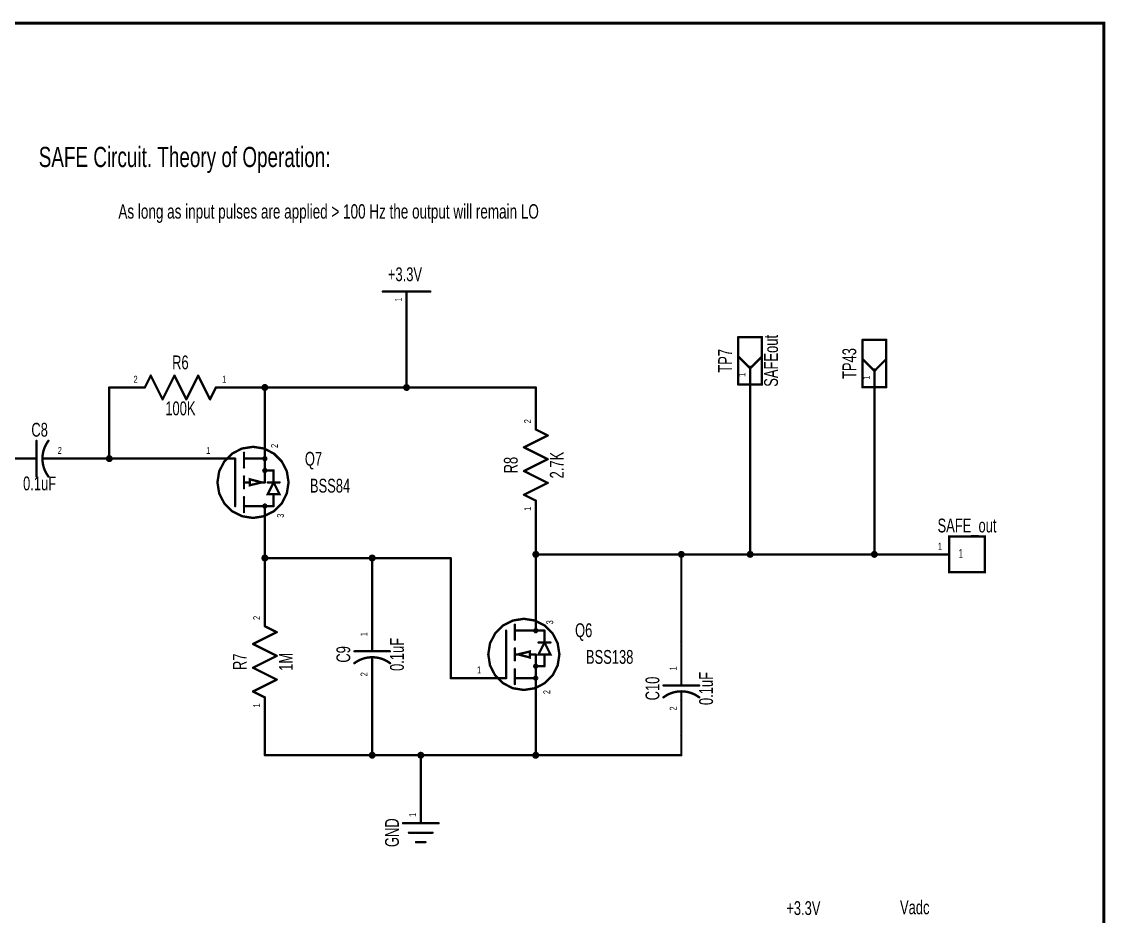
# Model space of a CAD drawing. Extents: x -0.7 to 10.8, y -0.9 to 7.2.
# Drawn here: x 6.243 to 10.813, y 3.402 to 7.173 of the extents above; entities that cross this region are included whole.
import ezdxf
from ezdxf.enums import TextEntityAlignment as Align

# ---------------------------------------------------------------- set-up
doc = ezdxf.new("R2010")
doc.units = 0
for name, color, linetype in [('Element', 253, 'CONTINUOUS'), ('Net', 50, 'CONTINUOUS'), ('Pin', 50, 'CONTINUOUS'), ('Shapes', 252, 'CONTINUOUS'), ('Titles', 253, 'CONTINUOUS')]:
    doc.layers.add(name, color=color, linetype=linetype)

msp = doc.modelspace()

# ---------------------------------------------------------------- linework, layer by layer
at = {"layer": 'Element', "linetype": 'CONTINUOUS'}
for points, const_width in [([(7.7658, 6.0355), (7.9658, 6.0355)], 0.0098), ([(9.2649, 5.8434), (9.3649, 5.8434)], 0.0098), ([(9.2649, 5.6434), (9.2649, 5.8434)], 0.0098), ([(9.3649, 5.8434), (9.3649, 5.6434)], 0.0098), ([(9.7889, 5.832), (9.8889, 5.832)], 0.0098), ([(9.7889, 5.632), (9.7889, 5.832)], 0.0098), ([(9.8889, 5.832), (9.8889, 5.632)], 0.0098), ([(9.2649, 5.7622), (9.3149, 5.7122)], 0.0098), ([(9.3649, 5.7622), (9.3149, 5.7122)], 0.0098), ([(9.3149, 5.7184), (9.3149, 5.6434)], 0.0098), ([(9.7889, 5.7507), (9.8389, 5.7007)], 0.0098), ([(9.8889, 5.7507), (9.8389, 5.7007)], 0.0098), ([(6.7869, 5.6811), (6.7619, 5.6311)], 0.0098), ([(6.8369, 5.5811), (6.7869, 5.6811)], 0.0098), ([(6.8869, 5.6811), (6.8369, 5.5811)], 0.0098), ([(6.9369, 5.5811), (6.8869, 5.6811)], 0.0098), ([(6.9869, 5.6811), (6.9369, 5.5811)], 0.0098), ([(7.0369, 5.5811), (6.9869, 5.6811)], 0.0098), ([(9.8389, 5.707), (9.8389, 5.632)], 0.0098), ([(7.0619, 5.6311), (7.0369, 5.5811)], 0.0098), ([(9.3649, 5.6434), (9.2649, 5.6434)], 0.0098), ([(9.8889, 5.632), (9.7889, 5.632)], 0.0098), ([(8.4611, 5.4289), (8.4111, 5.4539)], 0.0098), ([(6.3052, 5.2561), (6.3052, 5.4061)], 0.0098), ([(6.3553, 5.4063), (6.3507, 5.3997), (6.3465, 5.3929), (6.3427, 5.3857), (6.3394, 5.3783), (6.3366, 5.3708), (6.3343, 5.363), (6.3325, 5.3552), (6.3312, 5.3472), (6.3304, 5.3392), (6.3302, 5.3311), (6.3304, 5.323), (6.3312, 5.315), (6.3325, 5.3071), (6.3343, 5.2992), (6.3366, 5.2915), (6.3394, 5.2839), (6.3427, 5.2765), (6.3465, 5.2694), (6.3507, 5.2625), (6.3553, 5.2559)], 0.01), ([(8.3611, 5.3789), (8.4611, 5.4289)], 0.0098), ([(7.0682, 5.2311), (7.0755, 5.1848), (7.0969, 5.143), (7.13, 5.1098), (7.1719, 5.0885), (7.2182, 5.0811), (7.2646, 5.0885), (7.3064, 5.1098), (7.3396, 5.143), (7.3609, 5.1848), (7.3682, 5.2311), (7.3609, 5.2775), (7.3396, 5.3193), (7.3064, 5.3525), (7.2646, 5.3738), (7.2182, 5.3811), (7.1719, 5.3738), (7.13, 5.3525), (7.0969, 5.3193), (7.0755, 5.2775), (7.0682, 5.2311)], 0.01), ([(7.1802, 5.3561), (7.1802, 5.2941)], 0.0098), ([(8.4611, 5.3289), (8.3611, 5.3789)], 0.0098), ([(6.2682, 5.3311), (6.3052, 5.3311)], 0.0098), ([(6.3302, 5.3311), (6.3682, 5.3311)], 0.0098), ([(7.0682, 5.3311), (7.1432, 5.3311)], 0.0098), ([(7.1432, 5.3311), (7.1432, 5.1311)], 0.0098), ([(7.1802, 5.3311), (7.2682, 5.3311)], 0.0098), ([(7.2672, 5.3311), (7.2673, 5.3308), (7.2674, 5.3305), (7.2676, 5.3303), (7.2679, 5.3302), (7.2682, 5.3301), (7.2685, 5.3302), (7.2688, 5.3303), (7.269, 5.3305), (7.2692, 5.3308), (7.2692, 5.3311), (7.2692, 5.3314), (7.269, 5.3317), (7.2688, 5.3319), (7.2685, 5.3321), (7.2682, 5.3321), (7.2679, 5.3321), (7.2676, 5.3319), (7.2674, 5.3317), (7.2673, 5.3314), (7.2672, 5.3311)], 0.02), ([(7.2682, 5.3311), (7.2682, 5.2311)], 0.0098), ([(8.3611, 5.2789), (8.4611, 5.3289)], 0.0098), ([(7.1802, 5.2561), (7.1802, 5.2061)], 0.0098), ([(7.2672, 5.2811), (7.2673, 5.2808), (7.2674, 5.2805), (7.2676, 5.2803), (7.2679, 5.2802), (7.2682, 5.2801), (7.2685, 5.2802), (7.2688, 5.2803), (7.269, 5.2805), (7.2692, 5.2808), (7.2692, 5.2811), (7.2692, 5.2814), (7.269, 5.2817), (7.2688, 5.2819), (7.2685, 5.2821), (7.2682, 5.2821), (7.2679, 5.2821), (7.2676, 5.2819), (7.2674, 5.2817), (7.2673, 5.2814), (7.2672, 5.2811)], 0.02), ([(7.2682, 5.2811), (7.3052, 5.2811)], 0.0098), ([(7.3052, 5.2811), (7.3052, 5.2311)], 0.0098), ([(8.4611, 5.2289), (8.3611, 5.2789)], 0.0098), ([(7.1802, 5.2311), (7.2052, 5.2311)], 0.0098), ([(7.2552, 5.2311), (7.2052, 5.2191), (7.2052, 5.2441), (7.2552, 5.2311)], 0.0098), ([(7.2552, 5.2311), (7.2682, 5.2311)], 0.0098), ([(7.2802, 5.1811), (7.3302, 5.1811), (7.3052, 5.2311), (7.2802, 5.1811)], 0.0098), ([(7.2802, 5.2311), (7.3302, 5.2311)], 0.0098), ([(8.3611, 5.1789), (8.4611, 5.2289)], 0.0098), ([(7.1802, 5.1691), (7.1802, 5.1061)], 0.0098), ([(7.3052, 5.1811), (7.3052, 5.1311)], 0.0098), ([(8.4111, 5.1539), (8.3611, 5.1789)], 0.0098), ([(7.1802, 5.1311), (7.3052, 5.1311)], 0.0098), ([(7.2672, 5.1311), (7.2673, 5.1308), (7.2674, 5.1305), (7.2676, 5.1303), (7.2679, 5.1302), (7.2682, 5.1301), (7.2685, 5.1302), (7.2688, 5.1303), (7.269, 5.1305), (7.2692, 5.1308), (7.2692, 5.1311), (7.2692, 5.1314), (7.269, 5.1317), (7.2688, 5.1319), (7.2685, 5.1321), (7.2682, 5.1321), (7.2679, 5.1321), (7.2676, 5.1319), (7.2674, 5.1317), (7.2673, 5.1314), (7.2672, 5.1311)], 0.02), ([(10.1546, 5.0027), (10.3045, 5.0027), (10.3045, 4.8527), (10.1546, 4.8527), (10.1546, 5.0027)], 0.0098), ([(7.3182, 4.5998), (7.2682, 4.6248)], 0.0098), ([(8.2105, 4.5061), (8.2178, 4.4597), (8.2392, 4.4179), (8.2723, 4.3847), (8.3142, 4.3634), (8.3605, 4.3561), (8.4069, 4.3634), (8.4487, 4.3847), (8.4819, 4.4179), (8.5032, 4.4597), (8.5105, 4.5061), (8.5032, 4.5525), (8.4819, 4.5943), (8.4487, 4.6275), (8.4069, 4.6488), (8.3605, 4.6561), (8.3142, 4.6488), (8.2723, 4.6275), (8.2392, 4.5943), (8.2178, 4.5525), (8.2105, 4.5061)], 0.01), ([(8.3225, 4.5681), (8.3225, 4.6311)], 0.0098), ([(8.4095, 4.6061), (8.4096, 4.6058), (8.4097, 4.6055), (8.4099, 4.6053), (8.4102, 4.6051), (8.4105, 4.6051), (8.4108, 4.6051), (8.4111, 4.6053), (8.4113, 4.6055), (8.4115, 4.6058), (8.4115, 4.6061), (8.4115, 4.6064), (8.4113, 4.6067), (8.4111, 4.6069), (8.4108, 4.607), (8.4105, 4.6071), (8.4102, 4.607), (8.4099, 4.6069), (8.4097, 4.6067), (8.4096, 4.6064), (8.4095, 4.6061)], 0.02), ([(7.2182, 4.5498), (7.3182, 4.5998)], 0.0098), ([(8.2855, 4.4061), (8.2855, 4.6061)], 0.0098), ([(8.3225, 4.6061), (8.4475, 4.6061)], 0.0098), ([(8.4475, 4.5561), (8.4475, 4.6061)], 0.0098), ([(7.3182, 4.4998), (7.2182, 4.5498)], 0.0098), ([(7.7209, 4.556), (7.7209, 4.519)], 0.0098), ([(8.3225, 4.4811), (8.3225, 4.5311)], 0.0098), ([(8.4225, 4.5061), (8.4725, 4.5061), (8.4475, 4.5561), (8.4225, 4.5061)], 0.0098), ([(8.4225, 4.5561), (8.4725, 4.5561)], 0.0098), ([(7.2182, 4.4498), (7.3182, 4.4998)], 0.0098), ([(7.7961, 4.4688), (7.7895, 4.4735), (7.7827, 4.4777), (7.7755, 4.4815), (7.7681, 4.4848), (7.7606, 4.4876), (7.7528, 4.4899), (7.745, 4.4917), (7.737, 4.493), (7.729, 4.4938), (7.7209, 4.494), (7.7128, 4.4938), (7.7048, 4.493), (7.6968, 4.4917), (7.689, 4.4899), (7.6812, 4.4876), (7.6737, 4.4847), (7.6663, 4.4815), (7.6592, 4.4777), (7.6523, 4.4735), (7.6457, 4.4688)], 0.01), ([(7.6459, 4.519), (7.7959, 4.519)], 0.0098), ([(7.7209, 4.494), (7.7209, 4.456)], 0.0098), ([(8.3225, 4.5061), (8.3355, 4.5061)], 0.0098), ([(8.3355, 4.5061), (8.3855, 4.5181), (8.3855, 4.4931), (8.3355, 4.5061)], 0.0098), ([(8.3855, 4.5061), (8.4105, 4.5061)], 0.0098), ([(8.4105, 4.4061), (8.4105, 4.5061)], 0.0098), ([(8.4475, 4.4561), (8.4475, 4.5061)], 0.0098), ([(7.3182, 4.3998), (7.2182, 4.4498)], 0.0098), ([(8.3225, 4.3811), (8.3225, 4.4431)], 0.0098), ([(8.4095, 4.4561), (8.4096, 4.4558), (8.4097, 4.4555), (8.4099, 4.4553), (8.4102, 4.4551), (8.4105, 4.4551), (8.4108, 4.4551), (8.4111, 4.4553), (8.4113, 4.4555), (8.4115, 4.4558), (8.4115, 4.4561), (8.4115, 4.4564), (8.4113, 4.4567), (8.4111, 4.4569), (8.4108, 4.457), (8.4105, 4.4571), (8.4102, 4.457), (8.4099, 4.4569), (8.4097, 4.4567), (8.4096, 4.4564), (8.4095, 4.4561)], 0.02), ([(8.4105, 4.4561), (8.4475, 4.4561)], 0.0098), ([(7.2182, 4.3498), (7.3182, 4.3998)], 0.0098), ([(8.2105, 4.4061), (8.2855, 4.4061)], 0.0098), ([(8.3225, 4.4061), (8.4105, 4.4061)], 0.0098), ([(8.4095, 4.4061), (8.4096, 4.4058), (8.4097, 4.4055), (8.4099, 4.4053), (8.4102, 4.4051), (8.4105, 4.4051), (8.4108, 4.4051), (8.4111, 4.4053), (8.4113, 4.4055), (8.4115, 4.4058), (8.4115, 4.4061), (8.4115, 4.4064), (8.4113, 4.4067), (8.4111, 4.4069), (8.4108, 4.407), (8.4105, 4.4071), (8.4102, 4.407), (8.4099, 4.4069), (8.4097, 4.4067), (8.4096, 4.4064), (8.4095, 4.4061)], 0.02), ([(9.0247, 4.4122), (9.0247, 4.3753)], 0.0098), ([(7.2682, 4.3248), (7.2182, 4.3498)], 0.0098), ([(9.0999, 4.3251), (9.0933, 4.3297), (9.0864, 4.3339), (9.0793, 4.3377), (9.0719, 4.341), (9.0643, 4.3438), (9.0566, 4.3461), (9.0487, 4.3479), (9.0408, 4.3492), (9.0327, 4.35), (9.0247, 4.3503), (9.0166, 4.35), (9.0086, 4.3492), (9.0006, 4.3479), (8.9927, 4.3461), (8.985, 4.3438), (8.9774, 4.341), (8.9701, 4.3377), (8.9629, 4.3339), (8.9561, 4.3297), (8.9495, 4.3251)], 0.01), ([(8.9497, 4.3753), (9.0997, 4.3753)], 0.0098), ([(9.0247, 4.3503), (9.0247, 4.3122)], 0.0098), ([(7.8509, 3.7945), (8.0009, 3.7945)], 0.0098), ([(7.8759, 3.7545), (7.9759, 3.7545)], 0.0098), ([(7.9059, 3.7145), (7.9459, 3.7145)], 0.0098)]:
    msp.add_lwpolyline(points, dxfattribs=dict(at, const_width=const_width))
for points, const_width in [([(7.7633, 6.0355, 1), (7.7683, 6.0355, 1), (7.7633, 6.0355, 1)], 0.0049), ([(7.9633, 6.0355, 1), (7.9683, 6.0355, 1), (7.9633, 6.0355, 1)], 0.0049), ([(9.2624, 5.8434, 1), (9.2674, 5.8434, 1), (9.2624, 5.8434, 1)], 0.0049), ([(9.2624, 5.8434, 1), (9.2674, 5.8434, 1), (9.2624, 5.8434, 1)], 0.0049), ([(9.3624, 5.8434, 1), (9.3674, 5.8434, 1), (9.3624, 5.8434, 1)], 0.0049), ([(9.3624, 5.8434, 1), (9.3674, 5.8434, 1), (9.3624, 5.8434, 1)], 0.0049), ([(9.7864, 5.832, 1), (9.7914, 5.832, 1), (9.7864, 5.832, 1)], 0.0049), ([(9.7864, 5.832, 1), (9.7914, 5.832, 1), (9.7864, 5.832, 1)], 0.0049), ([(9.8864, 5.832, 1), (9.8914, 5.832, 1), (9.8864, 5.832, 1)], 0.0049), ([(9.8864, 5.832, 1), (9.8914, 5.832, 1), (9.8864, 5.832, 1)], 0.0049), ([(9.2624, 5.7622, 1), (9.2674, 5.7622, 1), (9.2624, 5.7622, 1)], 0.0049), ([(9.3624, 5.7622, 1), (9.3674, 5.7622, 1), (9.3624, 5.7622, 1)], 0.0049), ([(9.3124, 5.7184, 1), (9.3174, 5.7184, 1), (9.3124, 5.7184, 1)], 0.0049), ([(9.3124, 5.7122, 1), (9.3174, 5.7122, 1), (9.3124, 5.7122, 1)], 0.0049), ([(9.3124, 5.7122, 1), (9.3174, 5.7122, 1), (9.3124, 5.7122, 1)], 0.0049), ([(9.7864, 5.7507, 1), (9.7914, 5.7507, 1), (9.7864, 5.7507, 1)], 0.0049), ([(9.8864, 5.7507, 1), (9.8914, 5.7507, 1), (9.8864, 5.7507, 1)], 0.0049), ([(6.7845, 5.6811, 1), (6.7894, 5.6811, 1), (6.7845, 5.6811, 1)], 0.0049), ([(6.7845, 5.6811, 1), (6.7894, 5.6811, 1), (6.7845, 5.6811, 1)], 0.0049), ([(6.8845, 5.6811, 1), (6.8894, 5.6811, 1), (6.8845, 5.6811, 1)], 0.0049), ([(6.8845, 5.6811, 1), (6.8894, 5.6811, 1), (6.8845, 5.6811, 1)], 0.0049), ([(6.9845, 5.6811, 1), (6.9894, 5.6811, 1), (6.9845, 5.6811, 1)], 0.0049), ([(6.9845, 5.6811, 1), (6.9894, 5.6811, 1), (6.9845, 5.6811, 1)], 0.0049), ([(9.8364, 5.707, 1), (9.8414, 5.707, 1), (9.8364, 5.707, 1)], 0.0049), ([(9.8364, 5.7007, 1), (9.8414, 5.7007, 1), (9.8364, 5.7007, 1)], 0.0049), ([(9.8364, 5.7007, 1), (9.8414, 5.7007, 1), (9.8364, 5.7007, 1)], 0.0049), ([(6.7595, 5.6311, 1), (6.7644, 5.6311, 1), (6.7595, 5.6311, 1)], 0.0049), ([(7.0595, 5.6311, 1), (7.0644, 5.6311, 1), (7.0595, 5.6311, 1)], 0.0049), ([(9.2624, 5.6434, 1), (9.2674, 5.6434, 1), (9.2624, 5.6434, 1)], 0.0049), ([(9.2624, 5.6434, 1), (9.2674, 5.6434, 1), (9.2624, 5.6434, 1)], 0.0049), ([(9.3124, 5.6434, 1), (9.3174, 5.6434, 1), (9.3124, 5.6434, 1)], 0.0049), ([(9.3624, 5.6434, 1), (9.3674, 5.6434, 1), (9.3624, 5.6434, 1)], 0.0049), ([(9.3624, 5.6434, 1), (9.3674, 5.6434, 1), (9.3624, 5.6434, 1)], 0.0049), ([(9.7864, 5.632, 1), (9.7914, 5.632, 1), (9.7864, 5.632, 1)], 0.0049), ([(9.7864, 5.632, 1), (9.7914, 5.632, 1), (9.7864, 5.632, 1)], 0.0049), ([(9.8364, 5.632, 1), (9.8414, 5.632, 1), (9.8364, 5.632, 1)], 0.0049), ([(9.8864, 5.632, 1), (9.8914, 5.632, 1), (9.8864, 5.632, 1)], 0.0049), ([(9.8864, 5.632, 1), (9.8914, 5.632, 1), (9.8864, 5.632, 1)], 0.0049), ([(6.8345, 5.5811, 1), (6.8394, 5.5811, 1), (6.8345, 5.5811, 1)], 0.0049), ([(6.8345, 5.5811, 1), (6.8394, 5.5811, 1), (6.8345, 5.5811, 1)], 0.0049), ([(6.9345, 5.5811, 1), (6.9394, 5.5811, 1), (6.9345, 5.5811, 1)], 0.0049), ([(6.9345, 5.5811, 1), (6.9394, 5.5811, 1), (6.9345, 5.5811, 1)], 0.0049), ([(7.0345, 5.5811, 1), (7.0394, 5.5811, 1), (7.0345, 5.5811, 1)], 0.0049), ([(7.0345, 5.5811, 1), (7.0394, 5.5811, 1), (7.0345, 5.5811, 1)], 0.0049), ([(8.4086, 5.4539, 1), (8.4136, 5.4539, 1), (8.4086, 5.4539, 1)], 0.0049), ([(6.3027, 5.4061, 1), (6.3076, 5.4061, 1), (6.3027, 5.4061, 1)], 0.0049), ([(6.3528, 5.4063, 1), (6.3578, 5.4063, 1), (6.3528, 5.4063, 1)], 0.005), ([(8.4586, 5.4289, 1), (8.4636, 5.4289, 1), (8.4586, 5.4289, 1)], 0.0049), ([(8.4586, 5.4289, 1), (8.4636, 5.4289, 1), (8.4586, 5.4289, 1)], 0.0049), ([(7.1777, 5.3561, 1), (7.1827, 5.3561, 1), (7.1777, 5.3561, 1)], 0.0049), ([(8.3586, 5.3789, 1), (8.3636, 5.3789, 1), (8.3586, 5.3789, 1)], 0.0049), ([(8.3586, 5.3789, 1), (8.3636, 5.3789, 1), (8.3586, 5.3789, 1)], 0.0049), ([(6.2657, 5.3311, 1), (6.2706, 5.3311, 1), (6.2657, 5.3311, 1)], 0.0049), ([(6.3027, 5.3311, 1), (6.3076, 5.3311, 1), (6.3027, 5.3311, 1)], 0.0049), ([(6.3277, 5.3311, 1), (6.3326, 5.3311, 1), (6.3277, 5.3311, 1)], 0.0049), ([(6.3657, 5.3311, 1), (6.3706, 5.3311, 1), (6.3657, 5.3311, 1)], 0.0049), ([(7.0657, 5.3311, 1), (7.0707, 5.3311, 1), (7.0657, 5.3311, 1)], 0.0049), ([(7.1407, 5.3311, 1), (7.1457, 5.3311, 1), (7.1407, 5.3311, 1)], 0.0049), ([(7.1407, 5.3311, 1), (7.1457, 5.3311, 1), (7.1407, 5.3311, 1)], 0.0049), ([(7.1777, 5.3311, 1), (7.1827, 5.3311, 1), (7.1777, 5.3311, 1)], 0.0049), ([(7.2622, 5.3311, 1), (7.2722, 5.3311, 1), (7.2622, 5.3311, 1)], 0.01), ([(7.2657, 5.3311, 1), (7.2707, 5.3311, 1), (7.2657, 5.3311, 1)], 0.0049), ([(7.2657, 5.3311, 1), (7.2707, 5.3311, 1), (7.2657, 5.3311, 1)], 0.0049), ([(8.4586, 5.3289, 1), (8.4636, 5.3289, 1), (8.4586, 5.3289, 1)], 0.0049), ([(8.4586, 5.3289, 1), (8.4636, 5.3289, 1), (8.4586, 5.3289, 1)], 0.0049), ([(6.3027, 5.2561, 1), (6.3076, 5.2561, 1), (6.3027, 5.2561, 1)], 0.0049), ([(6.3528, 5.2559, 1), (6.3578, 5.2559, 1), (6.3528, 5.2559, 1)], 0.005), ([(7.1777, 5.2941, 1), (7.1827, 5.2941, 1), (7.1777, 5.2941, 1)], 0.0049), ([(7.1777, 5.2561, 1), (7.1827, 5.2561, 1), (7.1777, 5.2561, 1)], 0.0049), ([(7.2622, 5.2811, 1), (7.2722, 5.2811, 1), (7.2622, 5.2811, 1)], 0.01), ([(7.2657, 5.2811, 1), (7.2707, 5.2811, 1), (7.2657, 5.2811, 1)], 0.0049), ([(7.3027, 5.2811, 1), (7.3077, 5.2811, 1), (7.3027, 5.2811, 1)], 0.0049), ([(7.3027, 5.2811, 1), (7.3077, 5.2811, 1), (7.3027, 5.2811, 1)], 0.0049), ([(8.3586, 5.2789, 1), (8.3636, 5.2789, 1), (8.3586, 5.2789, 1)], 0.0049), ([(8.3586, 5.2789, 1), (8.3636, 5.2789, 1), (8.3586, 5.2789, 1)], 0.0049), ([(7.0657, 5.2311, 1), (7.0707, 5.2311, 1), (7.0657, 5.2311, 1)], 0.005), ([(7.1777, 5.2311, 1), (7.1827, 5.2311, 1), (7.1777, 5.2311, 1)], 0.0049), ([(7.1777, 5.2061, 1), (7.1827, 5.2061, 1), (7.1777, 5.2061, 1)], 0.0049), ([(7.2027, 5.2311, 1), (7.2077, 5.2311, 1), (7.2027, 5.2311, 1)], 0.0049), ([(7.2527, 5.2311, 1), (7.2577, 5.2311, 1), (7.2527, 5.2311, 1)], 0.0049), ([(7.2527, 5.2311, 1), (7.2577, 5.2311, 1), (7.2527, 5.2311, 1)], 0.0049), ([(7.2657, 5.2311, 1), (7.2707, 5.2311, 1), (7.2657, 5.2311, 1)], 0.0049), ([(7.2657, 5.2311, 1), (7.2707, 5.2311, 1), (7.2657, 5.2311, 1)], 0.0049), ([(7.2777, 5.2311, 1), (7.2827, 5.2311, 1), (7.2777, 5.2311, 1)], 0.0049), ([(7.3027, 5.2311, 1), (7.3077, 5.2311, 1), (7.3027, 5.2311, 1)], 0.0049), ([(7.3277, 5.2311, 1), (7.3327, 5.2311, 1), (7.3277, 5.2311, 1)], 0.0049), ([(8.4586, 5.2289, 1), (8.4636, 5.2289, 1), (8.4586, 5.2289, 1)], 0.0049), ([(8.4586, 5.2289, 1), (8.4636, 5.2289, 1), (8.4586, 5.2289, 1)], 0.0049), ([(7.1777, 5.1691, 1), (7.1827, 5.1691, 1), (7.1777, 5.1691, 1)], 0.0049), ([(7.2777, 5.1811, 1), (7.2827, 5.1811, 1), (7.2777, 5.1811, 1)], 0.0049), ([(7.3027, 5.1811, 1), (7.3077, 5.1811, 1), (7.3027, 5.1811, 1)], 0.0049), ([(8.3586, 5.1789, 1), (8.3636, 5.1789, 1), (8.3586, 5.1789, 1)], 0.0049), ([(8.3586, 5.1789, 1), (8.3636, 5.1789, 1), (8.3586, 5.1789, 1)], 0.0049), ([(7.1407, 5.1311, 1), (7.1457, 5.1311, 1), (7.1407, 5.1311, 1)], 0.0049), ([(7.1777, 5.1311, 1), (7.1827, 5.1311, 1), (7.1777, 5.1311, 1)], 0.0049), ([(7.2622, 5.1311, 1), (7.2722, 5.1311, 1), (7.2622, 5.1311, 1)], 0.01), ([(7.3027, 5.1311, 1), (7.3077, 5.1311, 1), (7.3027, 5.1311, 1)], 0.0049), ([(7.3027, 5.1311, 1), (7.3077, 5.1311, 1), (7.3027, 5.1311, 1)], 0.0049), ([(8.4086, 5.1539, 1), (8.4136, 5.1539, 1), (8.4086, 5.1539, 1)], 0.0049), ([(7.1777, 5.1061, 1), (7.1827, 5.1061, 1), (7.1777, 5.1061, 1)], 0.0049), ([(7.2658, 4.6248, 1), (7.2707, 4.6248, 1), (7.2658, 4.6248, 1)], 0.0049), ([(8.32, 4.6311, 1), (8.325, 4.6311, 1), (8.32, 4.6311, 1)], 0.0049), ([(7.3158, 4.5998, 1), (7.3207, 4.5998, 1), (7.3158, 4.5998, 1)], 0.0049), ([(7.3158, 4.5998, 1), (7.3207, 4.5998, 1), (7.3158, 4.5998, 1)], 0.0049), ([(8.283, 4.6061, 1), (8.288, 4.6061, 1), (8.283, 4.6061, 1)], 0.0049), ([(8.32, 4.6061, 1), (8.325, 4.6061, 1), (8.32, 4.6061, 1)], 0.0049), ([(8.32, 4.5681, 1), (8.325, 4.5681, 1), (8.32, 4.5681, 1)], 0.0049), ([(8.4045, 4.6061, 1), (8.4145, 4.6061, 1), (8.4045, 4.6061, 1)], 0.01), ([(8.445, 4.6061, 1), (8.45, 4.6061, 1), (8.445, 4.6061, 1)], 0.0049), ([(8.445, 4.6061, 1), (8.45, 4.6061, 1), (8.445, 4.6061, 1)], 0.0049), ([(7.2158, 4.5498, 1), (7.2207, 4.5498, 1), (7.2158, 4.5498, 1)], 0.0049), ([(7.2158, 4.5498, 1), (7.2207, 4.5498, 1), (7.2158, 4.5498, 1)], 0.0049), ([(7.7185, 4.556, 1), (7.7234, 4.556, 1), (7.7185, 4.556, 1)], 0.0049), ([(8.32, 4.5311, 1), (8.325, 4.5311, 1), (8.32, 4.5311, 1)], 0.0049), ([(8.42, 4.5561, 1), (8.425, 4.5561, 1), (8.42, 4.5561, 1)], 0.0049), ([(8.445, 4.5561, 1), (8.45, 4.5561, 1), (8.445, 4.5561, 1)], 0.0049), ([(8.47, 4.5561, 1), (8.475, 4.5561, 1), (8.47, 4.5561, 1)], 0.0049), ([(7.3158, 4.4998, 1), (7.3207, 4.4998, 1), (7.3158, 4.4998, 1)], 0.0049), ([(7.3158, 4.4998, 1), (7.3207, 4.4998, 1), (7.3158, 4.4998, 1)], 0.0049), ([(7.6435, 4.519, 1), (7.6484, 4.519, 1), (7.6435, 4.519, 1)], 0.0049), ([(7.7185, 4.519, 1), (7.7234, 4.519, 1), (7.7185, 4.519, 1)], 0.0049), ([(7.7185, 4.494, 1), (7.7234, 4.494, 1), (7.7185, 4.494, 1)], 0.0049), ([(7.7935, 4.519, 1), (7.7984, 4.519, 1), (7.7935, 4.519, 1)], 0.0049), ([(8.208, 4.5061, 1), (8.213, 4.5061, 1), (8.208, 4.5061, 1)], 0.005), ([(8.32, 4.5061, 1), (8.325, 4.5061, 1), (8.32, 4.5061, 1)], 0.0049), ([(8.32, 4.4811, 1), (8.325, 4.4811, 1), (8.32, 4.4811, 1)], 0.0049), ([(8.333, 4.5061, 1), (8.338, 4.5061, 1), (8.333, 4.5061, 1)], 0.0049), ([(8.333, 4.5061, 1), (8.338, 4.5061, 1), (8.333, 4.5061, 1)], 0.0049), ([(8.383, 4.5061, 1), (8.388, 4.5061, 1), (8.383, 4.5061, 1)], 0.0049), ([(8.408, 4.5061, 1), (8.413, 4.5061, 1), (8.408, 4.5061, 1)], 0.0049), ([(8.408, 4.5061, 1), (8.413, 4.5061, 1), (8.408, 4.5061, 1)], 0.0049), ([(8.42, 4.5061, 1), (8.425, 4.5061, 1), (8.42, 4.5061, 1)], 0.0049), ([(8.445, 4.5061, 1), (8.45, 4.5061, 1), (8.445, 4.5061, 1)], 0.0049), ([(7.2158, 4.4498, 1), (7.2207, 4.4498, 1), (7.2158, 4.4498, 1)], 0.0049), ([(7.2158, 4.4498, 1), (7.2207, 4.4498, 1), (7.2158, 4.4498, 1)], 0.0049), ([(7.6432, 4.4688, 1), (7.6482, 4.4688, 1), (7.6432, 4.4688, 1)], 0.005), ([(7.7185, 4.456, 1), (7.7234, 4.456, 1), (7.7185, 4.456, 1)], 0.0049), ([(7.7936, 4.4688, 1), (7.7986, 4.4688, 1), (7.7936, 4.4688, 1)], 0.005), ([(8.32, 4.4431, 1), (8.325, 4.4431, 1), (8.32, 4.4431, 1)], 0.0049), ([(8.4045, 4.4561, 1), (8.4145, 4.4561, 1), (8.4045, 4.4561, 1)], 0.01), ([(8.408, 4.4561, 1), (8.413, 4.4561, 1), (8.408, 4.4561, 1)], 0.0049), ([(8.445, 4.4561, 1), (8.45, 4.4561, 1), (8.445, 4.4561, 1)], 0.0049), ([(8.445, 4.4561, 1), (8.45, 4.4561, 1), (8.445, 4.4561, 1)], 0.0049), ([(7.3158, 4.3998, 1), (7.3207, 4.3998, 1), (7.3158, 4.3998, 1)], 0.0049), ([(7.3158, 4.3998, 1), (7.3207, 4.3998, 1), (7.3158, 4.3998, 1)], 0.0049), ([(8.208, 4.4061, 1), (8.213, 4.4061, 1), (8.208, 4.4061, 1)], 0.0049), ([(8.283, 4.4061, 1), (8.288, 4.4061, 1), (8.283, 4.4061, 1)], 0.0049), ([(8.283, 4.4061, 1), (8.288, 4.4061, 1), (8.283, 4.4061, 1)], 0.0049), ([(8.32, 4.4061, 1), (8.325, 4.4061, 1), (8.32, 4.4061, 1)], 0.0049), ([(8.4045, 4.4061, 1), (8.4145, 4.4061, 1), (8.4045, 4.4061, 1)], 0.01), ([(8.408, 4.4061, 1), (8.413, 4.4061, 1), (8.408, 4.4061, 1)], 0.0049), ([(8.408, 4.4061, 1), (8.413, 4.4061, 1), (8.408, 4.4061, 1)], 0.0049), ([(9.0222, 4.4122, 1), (9.0271, 4.4122, 1), (9.0222, 4.4122, 1)], 0.0049), ([(7.2158, 4.3498, 1), (7.2207, 4.3498, 1), (7.2158, 4.3498, 1)], 0.0049), ([(7.2158, 4.3498, 1), (7.2207, 4.3498, 1), (7.2158, 4.3498, 1)], 0.0049), ([(8.32, 4.3811, 1), (8.325, 4.3811, 1), (8.32, 4.3811, 1)], 0.0049), ([(8.9472, 4.3753, 1), (8.9521, 4.3753, 1), (8.9472, 4.3753, 1)], 0.0049), ([(9.0222, 4.3753, 1), (9.0271, 4.3753, 1), (9.0222, 4.3753, 1)], 0.0049), ([(9.0222, 4.3503, 1), (9.0271, 4.3503, 1), (9.0222, 4.3503, 1)], 0.0049), ([(9.0972, 4.3753, 1), (9.1021, 4.3753, 1), (9.0972, 4.3753, 1)], 0.0049), ([(7.2658, 4.3248, 1), (7.2707, 4.3248, 1), (7.2658, 4.3248, 1)], 0.0049), ([(8.947, 4.3251, 1), (8.952, 4.3251, 1), (8.947, 4.3251, 1)], 0.005), ([(9.0222, 4.3122, 1), (9.0271, 4.3122, 1), (9.0222, 4.3122, 1)], 0.0049), ([(9.0974, 4.3251, 1), (9.1024, 4.3251, 1), (9.0974, 4.3251, 1)], 0.005), ([(7.8484, 3.7945, 1), (7.8533, 3.7945, 1), (7.8484, 3.7945, 1)], 0.0049), ([(7.9984, 3.7945, 1), (8.0033, 3.7945, 1), (7.9984, 3.7945, 1)], 0.0049), ([(7.8734, 3.7545, 1), (7.8783, 3.7545, 1), (7.8734, 3.7545, 1)], 0.0049), ([(7.9734, 3.7545, 1), (7.9783, 3.7545, 1), (7.9734, 3.7545, 1)], 0.0049), ([(7.9034, 3.7145, 1), (7.9083, 3.7145, 1), (7.9034, 3.7145, 1)], 0.0049), ([(7.9434, 3.7145, 1), (7.9483, 3.7145, 1), (7.9434, 3.7145, 1)], 0.0049)]:
    msp.add_lwpolyline(points, format="xyb", dxfattribs=dict(at, const_width=const_width))
at = {"layer": 'Net', "linetype": 'CONTINUOUS', "const_width": 0.0098}
for points in [[(7.8658, 5.8855), (7.8658, 5.6311)], [(6.6119, 5.6311), (6.6119, 5.3311)], [(7.8658, 5.6311), (7.2119, 5.6311)], [(7.2584, 5.6311), (7.2588, 5.6281), (7.2602, 5.6254), (7.2624, 5.6232), (7.2652, 5.6218), (7.2682, 5.6213), (7.2712, 5.6218), (7.274, 5.6232), (7.2762, 5.6254), (7.2776, 5.6281), (7.278, 5.6311), (7.2776, 5.6342), (7.2762, 5.6369), (7.274, 5.6391), (7.2712, 5.6405), (7.2682, 5.641), (7.2652, 5.6405), (7.2624, 5.6391), (7.2602, 5.6369), (7.2588, 5.6342), (7.2584, 5.6311)], [(7.2682, 5.4811), (7.2682, 5.6311)], [(7.8559, 5.6311), (7.8564, 5.6281), (7.8578, 5.6254), (7.86, 5.6232), (7.8627, 5.6218), (7.8658, 5.6213), (7.8688, 5.6218), (7.8716, 5.6232), (7.8738, 5.6254), (7.8752, 5.6281), (7.8756, 5.6311), (7.8752, 5.6342), (7.8738, 5.6369), (7.8716, 5.6391), (7.8688, 5.6405), (7.8658, 5.641), (7.8627, 5.6405), (7.86, 5.6391), (7.8578, 5.6369), (7.8564, 5.6342), (7.8559, 5.6311)], [(8.4111, 5.6311), (7.8658, 5.6311)], [(8.4111, 5.6039), (8.4111, 5.6311)], [(9.3149, 5.5684), (9.3149, 4.9277)], [(9.8389, 5.557), (9.8389, 4.9277)], [(6.5182, 5.3311), (6.9182, 5.3311)], [(6.6021, 5.3311), (6.6026, 5.3281), (6.604, 5.3253), (6.6061, 5.3232), (6.6089, 5.3218), (6.6119, 5.3213), (6.615, 5.3218), (6.6177, 5.3232), (6.6199, 5.3253), (6.6213, 5.3281), (6.6218, 5.3311), (6.6213, 5.3342), (6.6199, 5.3369), (6.6177, 5.3391), (6.615, 5.3405), (6.6119, 5.341), (6.6089, 5.3405), (6.6061, 5.3391), (6.604, 5.3369), (6.6026, 5.3342), (6.6021, 5.3311)], [(7.2682, 4.9811), (7.2682, 4.7748)], [(8.4111, 4.9277), (8.4111, 5.0039)], [(8.4013, 4.9277), (8.4017, 4.9246), (8.4031, 4.9219), (8.4053, 4.9197), (8.4081, 4.9183), (8.4111, 4.9178), (8.4141, 4.9183), (8.4169, 4.9197), (8.4191, 4.9219), (8.4205, 4.9246), (8.4209, 4.9277), (8.4205, 4.9307), (8.4191, 4.9335), (8.4169, 4.9357), (8.4141, 4.937), (8.4111, 4.9375), (8.4081, 4.937), (8.4053, 4.9357), (8.4031, 4.9335), (8.4017, 4.9307), (8.4013, 4.9277)], [(9.0148, 4.9277), (9.0153, 4.9246), (9.0167, 4.9219), (9.0189, 4.9197), (9.0216, 4.9183), (9.0247, 4.9178), (9.0277, 4.9183), (9.0305, 4.9197), (9.0326, 4.9219), (9.034, 4.9246), (9.0345, 4.9277), (9.034, 4.9307), (9.0326, 4.9335), (9.0305, 4.9357), (9.0277, 4.937), (9.0247, 4.9375), (9.0216, 4.937), (9.0189, 4.9357), (9.0167, 4.9335), (9.0153, 4.9307), (9.0148, 4.9277)], [(9.305, 4.9277), (9.3055, 4.9246), (9.3069, 4.9219), (9.3091, 4.9197), (9.3118, 4.9183), (9.3149, 4.9178), (9.3179, 4.9183), (9.3207, 4.9197), (9.3229, 4.9219), (9.3243, 4.9246), (9.3247, 4.9277), (9.3243, 4.9307), (9.3229, 4.9335), (9.3207, 4.9357), (9.3179, 4.937), (9.3149, 4.9375), (9.3118, 4.937), (9.3091, 4.9357), (9.3069, 4.9335), (9.3055, 4.9307), (9.305, 4.9277)], [(9.829, 4.9277), (9.8295, 4.9246), (9.8309, 4.9219), (9.8331, 4.9197), (9.8358, 4.9183), (9.8389, 4.9178), (9.8419, 4.9183), (9.8447, 4.9197), (9.8469, 4.9219), (9.8483, 4.9246), (9.8487, 4.9277), (9.8483, 4.9307), (9.8469, 4.9335), (9.8447, 4.9357), (9.8419, 4.937), (9.8389, 4.9375), (9.8358, 4.937), (9.8331, 4.9357), (9.8309, 4.9335), (9.8295, 4.9307), (9.829, 4.9277)], [(7.2584, 4.9123), (7.2589, 4.9093), (7.2603, 4.9065), (7.2625, 4.9044), (7.2652, 4.903), (7.2682, 4.9025), (7.2713, 4.903), (7.274, 4.9044), (7.2762, 4.9065), (7.2776, 4.9093), (7.2781, 4.9123), (7.2776, 4.9154), (7.2762, 4.9181), (7.274, 4.9203), (7.2713, 4.9217), (7.2682, 4.9222), (7.2652, 4.9217), (7.2625, 4.9203), (7.2603, 4.9181), (7.2589, 4.9154), (7.2584, 4.9123)], [(7.2682, 4.9123), (8.0519, 4.9123)], [(7.7111, 4.9123), (7.7115, 4.9093), (7.7129, 4.9065), (7.7151, 4.9044), (7.7179, 4.903), (7.7209, 4.9025), (7.724, 4.903), (7.7267, 4.9044), (7.7289, 4.9065), (7.7303, 4.9093), (7.7308, 4.9123), (7.7303, 4.9154), (7.7289, 4.9181), (7.7267, 4.9203), (7.724, 4.9217), (7.7209, 4.9222), (7.7179, 4.9217), (7.7151, 4.9203), (7.7129, 4.9181), (7.7115, 4.9154), (7.7111, 4.9123)], [(7.7209, 4.706), (7.7209, 4.9123)], [(8.0519, 4.9123), (8.0519, 4.4061)], [(8.4105, 4.7561), (8.4105, 4.9277)], [(8.4105, 4.9277), (10.0046, 4.9277)], [(9.0247, 4.5622), (9.0247, 4.9277)], [(8.0519, 4.4061), (8.0605, 4.4061)], [(7.7209, 4.306), (7.7209, 4.0811)], [(8.4105, 4.2561), (8.4105, 4.081)], [(7.2682, 4.1748), (7.2682, 4.0811)], [(9.0247, 4.1622), (9.0247, 4.081)], [(7.2682, 4.0811), (7.7209, 4.0811)], [(7.7111, 4.0811), (7.7115, 4.078), (7.7129, 4.0753), (7.7151, 4.0731), (7.7179, 4.0717), (7.7209, 4.0712), (7.724, 4.0717), (7.7267, 4.0731), (7.7289, 4.0753), (7.7303, 4.078), (7.7308, 4.0811), (7.7303, 4.0841), (7.7289, 4.0868), (7.7267, 4.089), (7.724, 4.0904), (7.7209, 4.0909), (7.7179, 4.0904), (7.7151, 4.089), (7.7129, 4.0868), (7.7115, 4.0841), (7.7111, 4.0811)], [(7.7209, 4.0811), (7.9259, 4.0811)], [(7.916, 4.081), (7.9165, 4.0779), (7.9179, 4.0752), (7.9201, 4.073), (7.9228, 4.0716), (7.9259, 4.0711), (7.9289, 4.0716), (7.9317, 4.073), (7.9338, 4.0752), (7.9352, 4.0779), (7.9357, 4.081), (7.9352, 4.084), (7.9338, 4.0868), (7.9317, 4.0889), (7.9289, 4.0903), (7.9259, 4.0908), (7.9228, 4.0903), (7.9201, 4.0889), (7.9179, 4.0868), (7.9165, 4.084), (7.916, 4.081)], [(7.9259, 4.0811), (7.9259, 4.081)], [(9.0247, 4.081), (7.9259, 4.081)], [(7.9259, 4.081), (7.9259, 3.9445)], [(8.4007, 4.081), (8.4011, 4.0779), (8.4025, 4.0752), (8.4047, 4.073), (8.4075, 4.0716), (8.4105, 4.0711), (8.4135, 4.0716), (8.4163, 4.073), (8.4185, 4.0752), (8.4199, 4.0779), (8.4203, 4.081), (8.4199, 4.084), (8.4185, 4.0868), (8.4163, 4.0889), (8.4135, 4.0903), (8.4105, 4.0908), (8.4075, 4.0903), (8.4047, 4.0889), (8.4025, 4.0868), (8.4011, 4.084), (8.4007, 4.081)]]:
    msp.add_lwpolyline(points, dxfattribs=at)
at = {"layer": 'Net', "linetype": 'CONTINUOUS', "const_width": 0.0049}
for points in [[(7.8633, 5.8855, 1), (7.8683, 5.8855, 1), (7.8633, 5.8855, 1)], [(6.6095, 5.6311, 1), (6.6144, 5.6311, 1), (6.6095, 5.6311, 1)], [(7.2095, 5.6311, 1), (7.2144, 5.6311, 1), (7.2095, 5.6311, 1)], [(7.2559, 5.6311, 1), (7.2608, 5.6311, 1), (7.2559, 5.6311, 1)], [(7.2657, 5.6311, 1), (7.2707, 5.6311, 1), (7.2657, 5.6311, 1)], [(7.8535, 5.6311, 1), (7.8584, 5.6311, 1), (7.8535, 5.6311, 1)], [(7.8633, 5.6311, 1), (7.8683, 5.6311, 1), (7.8633, 5.6311, 1)], [(7.8633, 5.6311, 1), (7.8683, 5.6311, 1), (7.8633, 5.6311, 1)], [(7.8633, 5.6311, 1), (7.8683, 5.6311, 1), (7.8633, 5.6311, 1)], [(8.4086, 5.6311, 1), (8.4136, 5.6311, 1), (8.4086, 5.6311, 1)], [(8.4086, 5.6311, 1), (8.4136, 5.6311, 1), (8.4086, 5.6311, 1)], [(8.4086, 5.6039, 1), (8.4136, 5.6039, 1), (8.4086, 5.6039, 1)], [(9.3124, 5.5684, 1), (9.3174, 5.5684, 1), (9.3124, 5.5684, 1)], [(9.8364, 5.557, 1), (9.8414, 5.557, 1), (9.8364, 5.557, 1)], [(7.2657, 5.4811, 1), (7.2707, 5.4811, 1), (7.2657, 5.4811, 1)], [(6.5157, 5.3311, 1), (6.5206, 5.3311, 1), (6.5157, 5.3311, 1)], [(6.5996, 5.3311, 1), (6.6045, 5.3311, 1), (6.5996, 5.3311, 1)], [(6.6095, 5.3311, 1), (6.6144, 5.3311, 1), (6.6095, 5.3311, 1)], [(6.9157, 5.3311, 1), (6.9207, 5.3311, 1), (6.9157, 5.3311, 1)], [(7.2658, 4.9811, 1), (7.2707, 4.9811, 1), (7.2658, 4.9811, 1)], [(8.4086, 5.0039, 1), (8.4136, 5.0039, 1), (8.4086, 5.0039, 1)], [(7.2559, 4.9123, 1), (7.2609, 4.9123, 1), (7.2559, 4.9123, 1)], [(7.2658, 4.9123, 1), (7.2707, 4.9123, 1), (7.2658, 4.9123, 1)], [(7.7086, 4.9123, 1), (7.7135, 4.9123, 1), (7.7086, 4.9123, 1)], [(7.7185, 4.9123, 1), (7.7234, 4.9123, 1), (7.7185, 4.9123, 1)], [(8.0494, 4.9123, 1), (8.0543, 4.9123, 1), (8.0494, 4.9123, 1)], [(8.0494, 4.9123, 1), (8.0543, 4.9123, 1), (8.0494, 4.9123, 1)], [(8.3988, 4.9277, 1), (8.4037, 4.9277, 1), (8.3988, 4.9277, 1)], [(8.408, 4.9277, 1), (8.413, 4.9277, 1), (8.408, 4.9277, 1)], [(8.408, 4.9277, 1), (8.413, 4.9277, 1), (8.408, 4.9277, 1)], [(8.4086, 4.9277, 1), (8.4136, 4.9277, 1), (8.4086, 4.9277, 1)], [(9.0124, 4.9277, 1), (9.0173, 4.9277, 1), (9.0124, 4.9277, 1)], [(9.0222, 4.9277, 1), (9.0271, 4.9277, 1), (9.0222, 4.9277, 1)], [(9.3026, 4.9277, 1), (9.3075, 4.9277, 1), (9.3026, 4.9277, 1)], [(9.3124, 4.9277, 1), (9.3174, 4.9277, 1), (9.3124, 4.9277, 1)], [(9.8266, 4.9277, 1), (9.8315, 4.9277, 1), (9.8266, 4.9277, 1)], [(9.8364, 4.9277, 1), (9.8414, 4.9277, 1), (9.8364, 4.9277, 1)], [(10.0022, 4.9277, 1), (10.0071, 4.9277, 1), (10.0022, 4.9277, 1)], [(7.2658, 4.7748, 1), (7.2707, 4.7748, 1), (7.2658, 4.7748, 1)], [(8.408, 4.7561, 1), (8.413, 4.7561, 1), (8.408, 4.7561, 1)], [(7.7185, 4.706, 1), (7.7234, 4.706, 1), (7.7185, 4.706, 1)], [(9.0222, 4.5622, 1), (9.0271, 4.5622, 1), (9.0222, 4.5622, 1)], [(8.0494, 4.4061, 1), (8.0543, 4.4061, 1), (8.0494, 4.4061, 1)], [(8.0494, 4.4061, 1), (8.0543, 4.4061, 1), (8.0494, 4.4061, 1)], [(8.058, 4.4061, 1), (8.063, 4.4061, 1), (8.058, 4.4061, 1)], [(7.7185, 4.306, 1), (7.7234, 4.306, 1), (7.7185, 4.306, 1)], [(8.408, 4.2561, 1), (8.413, 4.2561, 1), (8.408, 4.2561, 1)], [(7.2658, 4.1748, 1), (7.2707, 4.1748, 1), (7.2658, 4.1748, 1)], [(9.0222, 4.1622, 1), (9.0271, 4.1622, 1), (9.0222, 4.1622, 1)], [(7.2658, 4.0811, 1), (7.2707, 4.0811, 1), (7.2658, 4.0811, 1)], [(7.2658, 4.0811, 1), (7.2707, 4.0811, 1), (7.2658, 4.0811, 1)], [(7.7086, 4.0811, 1), (7.7135, 4.0811, 1), (7.7086, 4.0811, 1)], [(7.7185, 4.0811, 1), (7.7234, 4.0811, 1), (7.7185, 4.0811, 1)], [(7.7185, 4.0811, 1), (7.7234, 4.0811, 1), (7.7185, 4.0811, 1)], [(7.7185, 4.0811, 1), (7.7234, 4.0811, 1), (7.7185, 4.0811, 1)], [(7.9136, 4.081, 1), (7.9185, 4.081, 1), (7.9136, 4.081, 1)], [(7.9234, 4.0811, 1), (7.9283, 4.0811, 1), (7.9234, 4.0811, 1)], [(7.9234, 4.0811, 1), (7.9283, 4.0811, 1), (7.9234, 4.0811, 1)], [(7.9234, 4.081, 1), (7.9283, 4.081, 1), (7.9234, 4.081, 1)], [(7.9234, 4.081, 1), (7.9283, 4.081, 1), (7.9234, 4.081, 1)], [(8.3982, 4.081, 1), (8.4031, 4.081, 1), (8.3982, 4.081, 1)], [(8.408, 4.081, 1), (8.413, 4.081, 1), (8.408, 4.081, 1)], [(9.0222, 4.081, 1), (9.0271, 4.081, 1), (9.0222, 4.081, 1)], [(9.0222, 4.081, 1), (9.0271, 4.081, 1), (9.0222, 4.081, 1)], [(7.9234, 3.9445, 1), (7.9283, 3.9445, 1), (7.9234, 3.9445, 1)]]:
    msp.add_lwpolyline(points, format="xyb", dxfattribs=at)
at = {"layer": 'Pin', "linetype": 'CONTINUOUS', "const_width": 0.0098}
for points in [[(7.8658, 6.0355), (7.8658, 5.8855)], [(9.3149, 5.7184), (9.3149, 5.5684)], [(9.8389, 5.707), (9.8389, 5.557)], [(6.7619, 5.6311), (6.6119, 5.6311)], [(7.0619, 5.6311), (7.2119, 5.6311)], [(8.4111, 5.4539), (8.4111, 5.6039)], [(7.2682, 5.3311), (7.2682, 5.4811)], [(6.2682, 5.3311), (6.1182, 5.3311)], [(6.3682, 5.3311), (6.5182, 5.3311)], [(7.0682, 5.3311), (6.9182, 5.3311)], [(7.2682, 5.1311), (7.2682, 4.9811)], [(8.4111, 5.1539), (8.4111, 5.0039)], [(10.1546, 4.9277), (10.0046, 4.9277)], [(7.2682, 4.6248), (7.2682, 4.7748)], [(8.4105, 4.6061), (8.4105, 4.7561)], [(7.7209, 4.556), (7.7209, 4.706)], [(9.0247, 4.4122), (9.0247, 4.5622)], [(7.7209, 4.456), (7.7209, 4.306)], [(8.2105, 4.4061), (8.0605, 4.4061)], [(8.4105, 4.4061), (8.4105, 4.2561)], [(7.2682, 4.3248), (7.2682, 4.1748)], [(9.0247, 4.3122), (9.0247, 4.1622)], [(7.9259, 3.7945), (7.9259, 3.9445)]]:
    msp.add_lwpolyline(points, dxfattribs=at)
at = {"layer": 'Pin', "linetype": 'CONTINUOUS', "const_width": 0.0049}
for points in [[(7.8633, 6.0355, 1), (7.8683, 6.0355, 1), (7.8633, 6.0355, 1)], [(7.8633, 5.8855, 1), (7.8683, 5.8855, 1), (7.8633, 5.8855, 1)], [(9.3124, 5.7184, 1), (9.3174, 5.7184, 1), (9.3124, 5.7184, 1)], [(9.8364, 5.707, 1), (9.8414, 5.707, 1), (9.8364, 5.707, 1)], [(6.6095, 5.6311, 1), (6.6144, 5.6311, 1), (6.6095, 5.6311, 1)], [(6.7595, 5.6311, 1), (6.7644, 5.6311, 1), (6.7595, 5.6311, 1)], [(7.0595, 5.6311, 1), (7.0644, 5.6311, 1), (7.0595, 5.6311, 1)], [(7.2095, 5.6311, 1), (7.2144, 5.6311, 1), (7.2095, 5.6311, 1)], [(8.4086, 5.6039, 1), (8.4136, 5.6039, 1), (8.4086, 5.6039, 1)], [(9.3124, 5.5684, 1), (9.3174, 5.5684, 1), (9.3124, 5.5684, 1)], [(9.8364, 5.557, 1), (9.8414, 5.557, 1), (9.8364, 5.557, 1)], [(7.2657, 5.4811, 1), (7.2707, 5.4811, 1), (7.2657, 5.4811, 1)], [(8.4086, 5.4539, 1), (8.4136, 5.4539, 1), (8.4086, 5.4539, 1)], [(6.2657, 5.3311, 1), (6.2706, 5.3311, 1), (6.2657, 5.3311, 1)], [(6.3657, 5.3311, 1), (6.3706, 5.3311, 1), (6.3657, 5.3311, 1)], [(6.5157, 5.3311, 1), (6.5206, 5.3311, 1), (6.5157, 5.3311, 1)], [(6.9157, 5.3311, 1), (6.9207, 5.3311, 1), (6.9157, 5.3311, 1)], [(7.0657, 5.3311, 1), (7.0707, 5.3311, 1), (7.0657, 5.3311, 1)], [(7.2657, 5.3311, 1), (7.2707, 5.3311, 1), (7.2657, 5.3311, 1)], [(7.2657, 5.1311, 1), (7.2707, 5.1311, 1), (7.2657, 5.1311, 1)], [(8.4086, 5.1539, 1), (8.4136, 5.1539, 1), (8.4086, 5.1539, 1)], [(7.2657, 4.9811, 1), (7.2707, 4.9811, 1), (7.2657, 4.9811, 1)], [(8.4086, 5.0039, 1), (8.4136, 5.0039, 1), (8.4086, 5.0039, 1)], [(10.0022, 4.9277, 1), (10.0071, 4.9277, 1), (10.0022, 4.9277, 1)], [(10.1522, 4.9277, 1), (10.1571, 4.9277, 1), (10.1522, 4.9277, 1)], [(7.2658, 4.7748, 1), (7.2707, 4.7748, 1), (7.2658, 4.7748, 1)], [(8.408, 4.7561, 1), (8.413, 4.7561, 1), (8.408, 4.7561, 1)], [(7.7185, 4.706, 1), (7.7234, 4.706, 1), (7.7185, 4.706, 1)], [(7.2658, 4.6248, 1), (7.2707, 4.6248, 1), (7.2658, 4.6248, 1)], [(8.408, 4.6061, 1), (8.413, 4.6061, 1), (8.408, 4.6061, 1)], [(7.7185, 4.556, 1), (7.7234, 4.556, 1), (7.7185, 4.556, 1)], [(9.0222, 4.5622, 1), (9.0271, 4.5622, 1), (9.0222, 4.5622, 1)], [(7.7185, 4.456, 1), (7.7234, 4.456, 1), (7.7185, 4.456, 1)], [(8.058, 4.4061, 1), (8.063, 4.4061, 1), (8.058, 4.4061, 1)], [(8.208, 4.4061, 1), (8.213, 4.4061, 1), (8.208, 4.4061, 1)], [(8.408, 4.4061, 1), (8.413, 4.4061, 1), (8.408, 4.4061, 1)], [(9.0222, 4.4122, 1), (9.0271, 4.4122, 1), (9.0222, 4.4122, 1)], [(7.2658, 4.3248, 1), (7.2707, 4.3248, 1), (7.2658, 4.3248, 1)], [(7.7185, 4.306, 1), (7.7234, 4.306, 1), (7.7185, 4.306, 1)], [(9.0222, 4.3122, 1), (9.0271, 4.3122, 1), (9.0222, 4.3122, 1)], [(8.408, 4.2561, 1), (8.413, 4.2561, 1), (8.408, 4.2561, 1)], [(7.2658, 4.1748, 1), (7.2707, 4.1748, 1), (7.2658, 4.1748, 1)], [(9.0222, 4.1622, 1), (9.0271, 4.1622, 1), (9.0222, 4.1622, 1)], [(7.9234, 3.9445, 1), (7.9283, 3.9445, 1), (7.9234, 3.9445, 1)], [(7.9234, 3.7945, 1), (7.9283, 3.7945, 1), (7.9234, 3.7945, 1)]]:
    msp.add_lwpolyline(points, format="xyb", dxfattribs=at)
at = {"layer": 'Titles', "linetype": 'CONTINUOUS', "const_width": 0.0131}
msp.add_lwpolyline([(10.8064, -0.9015), (-0.6866, -0.9015), (-0.6866, 7.1665), (10.8064, 7.1665), (10.8064, -0.9015)], dxfattribs=at)

# ---------------------------------------------------------------- texts
at = {"layer": 'Element', "width": 0.7}
for s, p in [('+3.3V', (7.8592, 6.0617)), ('R6', (6.9119, 5.6902)), ('C8', (6.3182, 5.4063)), ('Q7', (7.4733, 5.284)), ('BSS84', (7.5431, 5.1705)), ('SAFE_out', (10.2296, 5.0027)), ('Q6', (8.6129, 4.5613)), ('BSS138', (8.7224, 4.4488)), ('+3.3V', (9.5394, 3.39)), ('Vadc', (10.0092, 3.3931))]:
    msp.add_text(s, height=0.0583, dxfattribs=at).set_placement(p, align=Align.BOTTOM_CENTER)
for s, p in [('SAFEout', (9.3739, 5.7434)), ('2.7K', (8.4702, 5.3039)), ('0.1uF', (7.7961, 4.506)), ('1M', (7.3273, 4.4748)), ('0.1uF', (9.0999, 4.3622))]:
    msp.add_text(s, height=0.0583, rotation=90, dxfattribs=at).set_placement(p, align=Align.TOP_CENTER)
for s, p in [('TP7', (9.2558, 5.7434)), ('TP43', (9.7798, 5.732)), ('R8', (8.352, 5.3039)), ('C9', (7.6457, 4.506)), ('R7', (7.2092, 4.4748)), ('C10', (8.9495, 4.3622)), ('GND', (7.8509, 3.7545))]:
    msp.add_text(s, height=0.0583, rotation=90, dxfattribs=at).set_placement(p, align=Align.BOTTOM_CENTER)
for s, p in [('100K', (6.9119, 5.5721)), ('0.1uF', (6.3182, 5.2559))]:
    msp.add_text(s, height=0.0583, dxfattribs=at).set_placement(p, align=Align.TOP_CENTER)
at = {"layer": 'Pin', "width": 0.7}
for s, p in [('1', (7.8166, 5.9928)), ('1', (9.2657, 5.6758)), ('1', (9.7897, 5.6643)), ('2', (8.3619, 5.4801)), ('2', (7.294, 5.3761)), ('1', (8.3619, 5.1112)), ('3', (7.319, 5.0822)), ('2', (7.219, 4.6511)), ('3', (8.455, 4.6323)), ('1', (7.6717, 4.5823)), ('1', (8.9755, 4.4385)), ('2', (7.6717, 4.4134)), ('2', (8.4425, 4.3384)), ('1', (7.219, 4.2822)), ('2', (8.9755, 4.2696)), ('1', (7.8767, 3.8208))]:
    msp.add_text(s, height=0.0292, rotation=90, dxfattribs=at).set_placement(p, align=Align.TOP_LEFT)
for s, height, p in [('2', 0.0292, (6.7144, 5.6804)), ('1', 0.0292, (7.0882, 5.6804)), ('2', 0.0292, (6.3944, 5.3803)), ('1', 0.0292, (7.0206, 5.3803)), ('1', 0.0292, (10.1071, 4.9769)), ('1', 0.0365, (10.194, 4.9496)), ('1', 0.0292, (8.1629, 4.4553))]:
    msp.add_text(s, height=height, dxfattribs=at).set_placement(p, align=Align.TOP_LEFT)
at = {"layer": 'Shapes', "width": 0.7}
for s, height, p in [('SAFE Circuit. Theory of Operation:', 0.0851, (6.9299, 6.6028)), ('As long as input pulses are applied > 100 Hz the output will remain LO', 0.0608, (7.5371, 6.3733))]:
    msp.add_text(s, height=height, dxfattribs=at).set_placement(p, align=Align.MIDDLE_CENTER)

doc.saveas('drawing.dxf')
